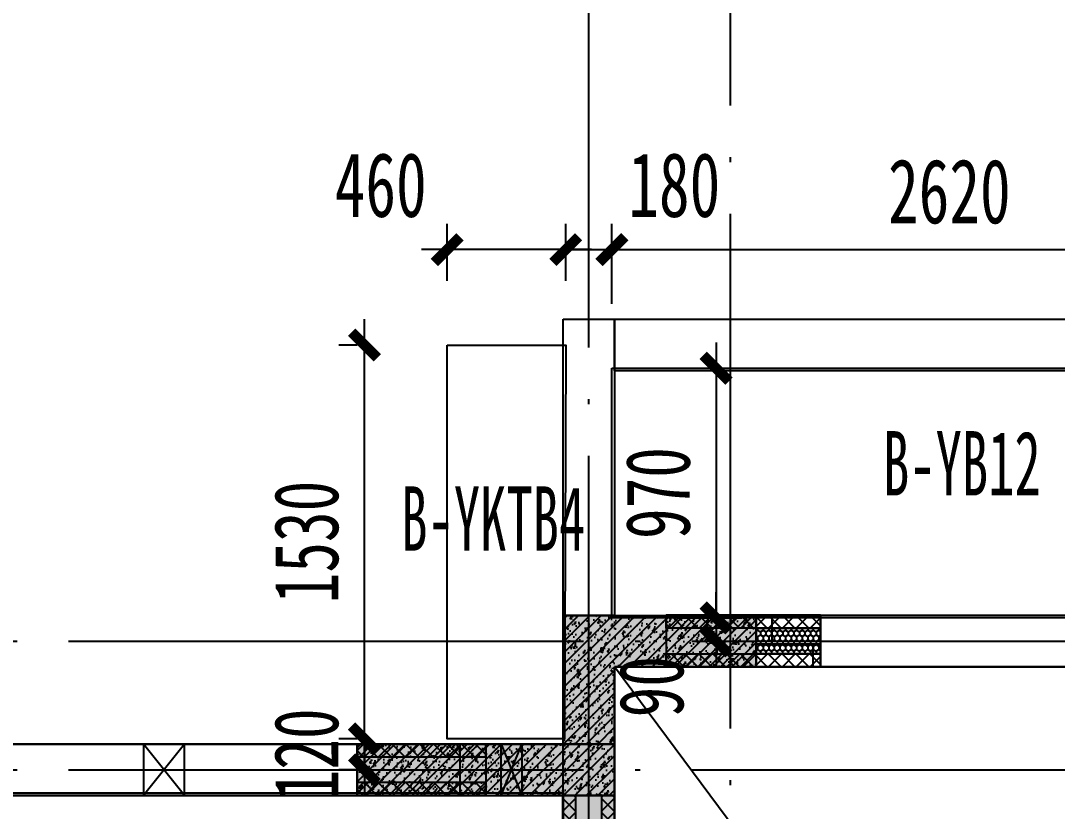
# Model space of a CAD drawing. Extents: x -3200779283 to -8106663, y 659664 to 1123462.
# Drawn here: x -8164206 to -8160181, y 852664 to 855734 of the extents above; entities that cross this region are included whole.
import ezdxf
from ezdxf.enums import TextEntityAlignment as Align

# ---------------------------------------------------------------- set-up
doc = ezdxf.new("R2010")
doc.units = 0
doc.header["$LTSCALE"] = 1000
doc.header["$MEASUREMENT"] = 0
for name, pattern in [('125-墙体$0$CONTINOUS', [0]), ('125-核心筒-标准层$0$CONTINOUS', [0]), ('3#-轴线$0$DOTE', [2.42, 2, -0.2, 0.02, -0.2]), ('3#4#5#$0$DASH', [0.35, 0.25, -0.1]), ('DASH', [0.35, 0.25, -0.1])]:
    doc.linetypes.add(name, pattern=pattern)
doc.layers.get('Defpoints').update_dxf_attribs({"color": 30, "linetype": 'DASH'})
for name, color, linetype in [('125-墙体$0$S-WALL', 40, 'Continuous'), ('125-墙体$0$S-WALL-BEAM', 120, 'Continuous'), ('125-墙体$0$S-WALL-COLU', 252, '125-墙体$0$CONTINOUS'), ('125-墙体$0$S-WALL-COLU-HATC', 16, 'Continuous'), ('125-墙体$0$S-WALL-HATC', 253, 'Continuous'), ('125-墙体$0$提结构条件', 7, 'Continuous'), ('125-墙体$0$暖-首层和标准层暖通套管_TZ$0$H-暖洞-穿梁', 3, 'Continuous'), ('125-核心筒-标准层$0$HATCH', 254, 'Continuous'), ('125-核心筒-标准层$0$S-SLAB-HOLE', 5, 'Continuous'), ('125-核心筒-标准层$0$S-WALL', 40, 'Continuous'), ('125-核心筒-标准层$0$S-WALL-BEAM', 120, 'Continuous'), ('125-核心筒-标准层$0$S-WALL-COLU', 252, '125-核心筒-标准层$0$CONTINOUS'), ('125-核心筒-标准层$0$S-WALL-COLU-HATC', 16, 'Continuous'), ('125-核心筒-标准层$0$S-WALL-HATC', 253, 'Continuous'), ('3#-轴线$0$A-ANNO-DOTE', 10, '3#-轴线$0$DOTE'), ('3#4#5#$0$PC-SLAB', 6, '3#4#5#$0$DASH'), ('3#4#5#$0$S-ANNO-TEXT', 7, 'Continuous'), ('3#4#5#$0$S-DIMS-SLAB', 120, 'Continuous'), ('3#4#5#$0$S-PC-FQ', 4, 'Continuous'), ('3#4#5#$0$S-PC-FQ-WYQ', 4, 'Continuous'), ('3#4#5#$0$S-PC-SLAB', 6, 'Continuous')]:
    doc.layers.add(name, color=color, linetype=linetype)
doc.styles.add('3#4#5#$0$外部参照 1$0$宋体', font='', dxfattribs={"width": 0.8})
doc.styles.add('3#4#5#$0$楷体', font='', dxfattribs={"width": 0.7})
doc.styles.get('3#4#5#$0$外部参照 1$0$宋体').set_extended_font_data('SimSun')
doc.styles.get('3#4#5#$0$楷体').set_extended_font_data('KaiTi_GB2312')
doc.dimstyles.new('3#4#5#$0$TSSD_100_100', dxfattribs={"dimtxt": 250, "dimasz": 100, "dimexe": 100, "dimexo": 250, "dimgap": 100, "dimtad": 1, "dimdec": 0, "dimzin": 0, "dimdsep": 46, "dimtxsty": '3#4#5#$0$楷体', "dimblk": '3#4#5#$0$_ArchTick', "dimcen": 0, "dimdle": 100, "dimclrt": 7, "dimadec": 0, "dimazin": 0, "dimtfac": 1, "dimtdec": 0, "dimtix": 1, "dimtmove": 2, "dimatfit": 3, "dimfxl": 1, "dimtolj": 1, "dimtzin": 0, "dimarcsym": 0})
pattern_1 = [(225, (-650407.22, -531464.02), (26.9407684, -26.9407684), []), (315, (-650407.22, -531464.02), (26.9407684, 26.9407684), [])]
pattern_2 = [(225, (-650407.22, -531614.02), (26.9407684, -26.9407684), []), (315, (-650407.22, -531614.02), (26.9407684, 26.9407684), [])]
pattern_3 = [(269.9942905, (110828.098, 3091305.449), (10.823449013, -18.751078648), [12.5, -25]), (29.9942905, (110828.098, 3091305.449), (10.82718595, 18.748921125), [12.5, -25]), (329.9942905, (110828.098, 3091305.449), (21.650634963, -0.002157522), [-25, 12.5])]

# ---------------------------------------------------------------- blocks, each defined once
blk = doc.blocks.new('3#4#5#$0$B-YNQ2')
at = {"layer": '3#4#5#$0$S-PC-FQ-WYQ'}
h = blk.add_hatch(dxfattribs=at)
h.set_pattern_fill('ANSI37', color=256, scale=12, angle=90)
h.set_pattern_definition([(135, (-988908.033, 837089.835), (-26.9407684, -26.9407684), []), (225, (-988908.033, 837089.835), (26.9407684, -26.9407684), [])])
h.paths.add_polyline_path([(-127105.4, 321688.4), (-127055.4, 321688.4), (-127055.6, 324388.4), (-127105.6, 324388.4)])
h = blk.add_hatch(dxfattribs=at)
h.set_pattern_fill('ANSI37', color=256, scale=12, angle=90)
h.set_pattern_definition([(135, (-988758.033, 837089.835), (-26.9407684, -26.9407684), []), (225, (-988758.033, 837089.835), (26.9407684, -26.9407684), [])])
h.paths.add_polyline_path([(-126955.4, 321688.4), (-126905.4, 321688.4), (-126905.6, 324388.4), (-126955.6, 324388.4)])
for points in [[(-127105.4, 321688.4), (-127055.4, 321688.4), (-127055.6, 324388.4), (-127105.6, 324388.4)], [(-127105.6, 324388.4), (-126905.6, 324388.4), (-126905.4, 321688.4), (-127105.4, 321688.4)], [(-126955.4, 321688.4), (-126905.4, 321688.4), (-126905.6, 324388.4), (-126955.6, 324388.4)]]:
    blk.add_lwpolyline(points, close=True, dxfattribs=at)
blk = doc.blocks.new('3#4#5#$0$B-YWQ2')
at = {"layer": '3#4#5#$0$S-PC-FQ-WYQ'}
h = blk.add_hatch(dxfattribs=at)
h.set_pattern_fill('ANSI37', color=256, scale=12, angle=180)
h.set_pattern_definition([(225, (-657507.18, -531964.03), (26.9407684, -26.9407684), []), (315, (-657507.18, -531964.03), (26.9407684, 26.9407684), [])])
h.paths.add_polyline_path([(-143805.8, 329838.4), (-143805.8, 329888.4), (-144305.8, 329888.4), (-144305.8, 329838.4)])
h = blk.add_hatch(dxfattribs=at)
h.set_pattern_fill('ANSI37', color=256, scale=12, angle=180)
h.set_pattern_definition([(225, (-655807.177, -531964.03), (26.9407684, -26.9407684), []), (315, (-655807.177, -531964.03), (26.9407684, 26.9407684), [])])
h.paths.add_polyline_path([(-141605.8, 329838.4), (-141605.8, 329888.4), (-142605.8, 329888.4), (-142605.8, 329838.4)])
h = blk.add_hatch(dxfattribs=at)
h.set_pattern_fill('ANSI37', color=256, scale=12, angle=180)
h.set_pattern_definition([(225, (-653107.182, -531964.03), (26.9407684, -26.9407684), []), (315, (-653107.182, -531964.03), (26.9407684, 26.9407684), [])])
h.paths.add_polyline_path([(-139605.8, 329838.4), (-139605.8, 329888.4), (-140105.8, 329888.4), (-140105.8, 329838.4)])
h = blk.add_hatch(dxfattribs=at)
h.set_pattern_fill('ANSI37', color=256, scale=12, angle=180)
h.set_pattern_definition([(225, (-657507.18, -532114.03), (26.9407684, -26.9407684), []), (315, (-657507.18, -532114.03), (26.9407684, 26.9407684), [])])
h.paths.add_polyline_path([(-143805.8, 329688.4), (-143805.8, 329738.4), (-144305.8, 329738.4), (-144305.8, 329688.4)])
h = blk.add_hatch(dxfattribs=at)
h.set_pattern_fill('ANSI37', color=256, scale=12, angle=180)
h.set_pattern_definition([(225, (-655807.177, -532114.03), (26.9407684, -26.9407684), []), (315, (-655807.177, -532114.03), (26.9407684, 26.9407684), [])])
h.paths.add_polyline_path([(-141605.8, 329688.4), (-141605.8, 329738.4), (-142605.8, 329738.4), (-142605.8, 329688.4)])
h = blk.add_hatch(dxfattribs=at)
h.set_pattern_fill('ANSI37', color=256, scale=12, angle=180)
h.set_pattern_definition([(225, (-653107.182, -532114.03), (26.9407684, -26.9407684), []), (315, (-653107.182, -532114.03), (26.9407684, 26.9407684), [])])
h.paths.add_polyline_path([(-139605.8, 329688.4), (-139605.8, 329738.4), (-140105.8, 329738.4), (-140105.8, 329688.4)])
for points in [[(-143805.8, 329838.4), (-143805.8, 329888.4), (-144305.8, 329888.4), (-144305.8, 329838.4)], [(-144305.8, 329688.4), (-144305.8, 329888.4), (-143805.8, 329888.4), (-143805.8, 329688.4)], [(-143805.8, 329888.4), (-142605.8, 329888.4), (-142605.8, 329688.4), (-143805.8, 329688.4)], [(-141605.8, 329838.4), (-141605.8, 329888.4), (-142605.8, 329888.4), (-142605.8, 329838.4)], [(-142605.8, 329688.4), (-142605.8, 329888.4), (-141605.8, 329888.4), (-141605.8, 329688.4)], [(-141605.8, 329888.4), (-140105.8, 329888.4), (-140105.8, 329688.4), (-141605.8, 329688.4)], [(-139605.8, 329838.4), (-139605.8, 329888.4), (-140105.8, 329888.4), (-140105.8, 329838.4)], [(-140105.8, 329688.4), (-140105.8, 329888.4), (-139605.8, 329888.4), (-139605.8, 329688.4)], [(-143805.8, 329688.4), (-143805.8, 329738.4), (-144305.8, 329738.4), (-144305.8, 329688.4)], [(-141605.8, 329688.4), (-141605.8, 329738.4), (-142605.8, 329738.4), (-142605.8, 329688.4)], [(-139605.8, 329688.4), (-139605.8, 329738.4), (-140105.8, 329738.4), (-140105.8, 329688.4)]]:
    blk.add_lwpolyline(points, close=True, dxfattribs=at)
blk = doc.blocks.new('3#4#5#$0$B-YWQ3')
at = {"layer": '3#4#5#$0$S-PC-FQ'}
h = blk.add_hatch(dxfattribs=at)
h.set_pattern_fill('HONEY', color=6, scale=100, angle=-90.0057)
h.set_pattern_definition(pattern_3)
h.paths.add_polyline_path([(-138306, 330338.4), (-138306, 330238.4), (-138556, 330238.4), (-138556, 330338.4)])
h = blk.add_hatch(dxfattribs=at)
h.set_pattern_fill('HONEY', color=6, scale=100, angle=-90.0057)
h.set_pattern_definition(pattern_3)
h.paths.add_polyline_path([(-137306, 330338.4), (-137306, 330238.4), (-137056, 330238.4), (-137056, 330338.4)])
at = {"layer": '3#4#5#$0$S-PC-FQ-WYQ'}
h = blk.add_hatch(dxfattribs=at)
h.set_pattern_fill('ANSI37', color=256, scale=12, angle=180)
h.set_pattern_definition(pattern_1)
h.paths.add_polyline_path([(-138905.8, 330388.4), (-138905.8, 330338.4), (-138306, 330338.4), (-138306, 330388.4)])
h = blk.add_hatch(dxfattribs=at)
h.set_pattern_fill('ANSI37', color=256, scale=12, angle=180)
h.set_pattern_definition(pattern_1)
h.paths.add_polyline_path([(-136705.8, 330338.4), (-136705.8, 330388.4), (-137306, 330388.4), (-137306, 330338.4)])
h = blk.add_hatch(dxfattribs=at)
h.set_pattern_fill('ANSI37', color=256, scale=12, angle=180)
h.set_pattern_definition(pattern_2)
h.paths.add_polyline_path([(-138905.8, 330238.4), (-138905.8, 330188.4), (-138306, 330188.4), (-138306, 330238.4)])
h = blk.add_hatch(dxfattribs=at)
h.set_pattern_fill('ANSI37', color=256, scale=12, angle=180)
h.set_pattern_definition(pattern_2)
h.paths.add_polyline_path([(-136705.8, 330188.4), (-136705.8, 330238.4), (-137306, 330238.4), (-137306, 330188.4)])
at = {"layer": '3#4#5#$0$S-PC-FQ', "color": 6}
for points in [[(-138306, 330338.4), (-138306, 330238.4), (-138556, 330238.4), (-138556, 330338.4)], [(-137306, 330338.4), (-137306, 330238.4), (-137056, 330238.4), (-137056, 330338.4)]]:
    blk.add_lwpolyline(points, close=True, dxfattribs=at)
at = {"layer": '3#4#5#$0$S-PC-FQ-WYQ'}
for points in [[(-138905.8, 330338.4), (-138905.8, 330388.4), (-138306, 330388.4), (-138306, 330338.4)], [(-138306, 330188.4), (-138306, 330388.4), (-138905.8, 330388.4), (-138905.8, 330188.4)], [(-138306, 330388.4), (-137306, 330388.4), (-137306, 330188.4), (-138306, 330188.4)], [(-136705.8, 330338.4), (-136705.8, 330388.4), (-137306, 330388.4), (-137306, 330338.4)], [(-137306, 330188.4), (-137306, 330388.4), (-136705.8, 330388.4), (-136705.8, 330188.4)], [(-138905.8, 330188.4), (-138905.8, 330238.4), (-138306, 330238.4), (-138306, 330188.4)], [(-136705.8, 330188.4), (-136705.8, 330238.4), (-137306, 330238.4), (-137306, 330188.4)]]:
    blk.add_lwpolyline(points, close=True, dxfattribs=at)
blk = doc.blocks.new('3#4#5#$0$A$C53EF3948')
at = {"layer": '3#4#5#$0$S-PC-FQ-WYQ'}
for name, p in [('3#4#5#$0$B-YWQ3', (148006, -329888.4)), ('3#4#5#$0$B-YWQ2', (148006, -329888.4)), ('3#4#5#$0$B-YNQ2', (135805.2, -324588.6))]:
    blk.add_blockref(name, p, dxfattribs=at)
blk = doc.blocks.new('3#4#5#$0$ban111')
at = {"layer": '3#4#5#$0$S-PC-SLAB'}
blk.add_lwpolyline([(-225932, 409965), (-225932, 412985), (-223232, 412985), (-223232, 409965)], close=True, dxfattribs=at)
blk = doc.blocks.new('3#4#5#$0$5#')
at = {"layer": '3#4#5#$0$S-ANNO-TEXT'}
blk.add_blockref('3#4#5#$0$ban111', (378828.8, -247399.9), dxfattribs=at)
blk = doc.blocks.new('3#4#5#$0$_ArchTick')
at = {"color": 0, "linetype": 'ByBlock', "const_width": 0.4}
blk.add_lwpolyline([(-0.5, -0.5), (0.5, 0.5)], dxfattribs=at)
blk = doc.blocks.new('*D1014')
at = {"layer": '3#4#5#$0$S-DIMS-SLAB', "color": 0, "lineweight": -2, "transparency": 16777216}
for p, q in [((152423.2, 167575), (152423.2, 167795.8)), ((152883.6, 167575), (152883.6, 167795.8)), ((152983.6, 167695.8), (152323.2, 167695.8))]:
    blk.add_line(p, q, dxfattribs=at)
at = {"layer": 'Defpoints', "color": 0, "transparency": 16777216}
for p in [(152423.2, 167695.8), (152423.2, 167325), (152883.6, 167325)]:
    blk.add_point(p, dxfattribs=at)
at = {"layer": '3#4#5#$0$S-DIMS-SLAB', "color": 0, "lineweight": -2, "transparency": 16777216, "xscale": 100, "yscale": 100, "zscale": 100, "rotation": 180}
blk.add_blockref('3#4#5#$0$_ArchTick', (152423.2, 167695.8), dxfattribs=at)
at = {"layer": '3#4#5#$0$S-DIMS-SLAB', "color": 0, "lineweight": -2, "transparency": 16777216, "xscale": 100, "yscale": 100, "zscale": 100}
blk.add_blockref('3#4#5#$0$_ArchTick', (152883.6, 167695.8), dxfattribs=at)
at = {"layer": '3#4#5#$0$S-DIMS-SLAB', "color": 7, "transparency": 16777216, "insert": (152165.1, 167945.8), "char_height": 250, "attachment_point": 5, "style": '3#4#5#$0$楷体'}
blk.add_mtext('\\A1;460', dxfattribs=at)
blk = doc.blocks.new('*D1016')
at = {"layer": '3#4#5#$0$S-DIMS-SLAB', "color": 0, "lineweight": -2, "transparency": 16777216}
for p, q in [((152102, 165694.9), (152102, 167425)), ((152073.4, 167325), (152002, 167325)), ((152073.4, 165794.9), (152002, 165794.9))]:
    blk.add_line(p, q, dxfattribs=at)
at = {"layer": 'Defpoints', "color": 0, "transparency": 16777216}
for p in [(152102, 167325), (152323.4, 167325), (152323.4, 165794.9)]:
    blk.add_point(p, dxfattribs=at)
at = {"layer": '3#4#5#$0$S-DIMS-SLAB', "color": 0, "lineweight": -2, "transparency": 16777216, "xscale": 100, "yscale": 100, "zscale": 100}
for p, rotation in [((152102, 167325), 90), ((152102, 165794.9), 270)]:
    blk.add_blockref('3#4#5#$0$_ArchTick', p, dxfattribs=dict(at, rotation=rotation))
at = {"layer": '3#4#5#$0$S-DIMS-SLAB', "color": 7, "transparency": 16777216, "insert": (151877, 166559.9), "char_height": 250, "attachment_point": 5, "rotation": 90, "style": '3#4#5#$0$楷体'}
blk.add_mtext('\\A1;1530', dxfattribs=at)
blk = doc.blocks.new('*D1072')
at = {"layer": '3#4#5#$0$S-DIMS-SLAB', "color": 0, "lineweight": -2, "transparency": 16777216}
for p, q in [((152102, 165794.9), (152102, 165894.9)), ((152073.4, 165794.9), (152002, 165794.9)), ((152102, 165794.9), (152102, 165675.1)), ((152073.4, 165675.1), (152002, 165675.1)), ((152102, 165675.1), (152102, 165575.1))]:
    blk.add_line(p, q, dxfattribs=at)
at = {"layer": 'Defpoints', "color": 0, "transparency": 16777216}
for p in [(152323.4, 165794.9), (152102, 165675.1), (152323.4, 165675.1)]:
    blk.add_point(p, dxfattribs=at)
at = {"layer": '3#4#5#$0$S-DIMS-SLAB', "color": 0, "lineweight": -2, "transparency": 16777216, "xscale": 100, "yscale": 100, "zscale": 100}
for p, rotation in [((152102, 165794.9), 270), ((152102, 165675.1), 90)]:
    blk.add_blockref('3#4#5#$0$_ArchTick', p, dxfattribs=dict(at, rotation=rotation))
at = {"layer": '3#4#5#$0$S-DIMS-SLAB', "color": 7, "transparency": 16777216, "insert": (151877, 165735), "char_height": 250, "attachment_point": 5, "rotation": 90, "style": '3#4#5#$0$楷体'}
blk.add_mtext('\\A1;120', dxfattribs=at)
blk = doc.blocks.new('3#4#5#$0$悬挑板-北侧')
at = {"layer": '3#4#5#$0$S-PC-SLAB'}
for points in [[(-262899.7, 92469.9), (-262439.3, 92469.9), (-262444.4, 90939.8), (-262899.7, 90939.8)], [(-259459.5, 92469.9), (-258399.8, 92469.9), (-258399.8, 90939.9), (-259459.5, 90939.9)], [(-262259.5, 92379.9), (-259639.3, 92379.9), (-259639.3, 91409.9), (-262259.5, 91409.9)]]:
    blk.add_lwpolyline(points, close=True, dxfattribs=at)
blk = doc.blocks.new('*D1079')
at = {"layer": '3#4#5#$0$S-DIMS-SLAB', "color": 0, "lineweight": -2, "transparency": 16777216}
for p, q in [((152883.6, 167574.9), (152883.6, 167795.8)), ((153063.4, 167485), (153063.4, 167795.8)), ((152883.6, 167695.8), (152783.6, 167695.8)), ((152883.6, 167695.8), (153063.4, 167695.8)), ((153063.4, 167695.8), (153163.4, 167695.8))]:
    blk.add_line(p, q, dxfattribs=at)
at = {"layer": 'Defpoints', "color": 0, "transparency": 16777216}
for p in [(153063.4, 167695.8), (152883.6, 167324.9), (153063.4, 167235)]:
    blk.add_point(p, dxfattribs=at)
at = {"layer": '3#4#5#$0$S-DIMS-SLAB', "color": 0, "lineweight": -2, "transparency": 16777216, "xscale": 100, "yscale": 100, "zscale": 100}
blk.add_blockref('3#4#5#$0$_ArchTick', (152883.6, 167695.8), dxfattribs=at)
at = {"layer": '3#4#5#$0$S-DIMS-SLAB', "color": 0, "lineweight": -2, "transparency": 16777216, "xscale": 100, "yscale": 100, "zscale": 100, "rotation": 180}
blk.add_blockref('3#4#5#$0$_ArchTick', (153063.4, 167695.8), dxfattribs=at)
at = {"layer": '3#4#5#$0$S-DIMS-SLAB', "color": 7, "transparency": 16777216, "insert": (153305.3, 167945.8), "char_height": 250, "attachment_point": 5, "style": '3#4#5#$0$楷体'}
blk.add_mtext('\\A1;180', dxfattribs=at)
blk = doc.blocks.new('*D1080')
at = {"layer": '3#4#5#$0$S-DIMS-SLAB', "color": 0, "lineweight": -2, "transparency": 16777216}
for p, q in [((153063.4, 167485), (153063.4, 167795.8)), ((155683.6, 167485), (155683.6, 167795.8)), ((152963.4, 167695.8), (155783.6, 167695.8))]:
    blk.add_line(p, q, dxfattribs=at)
at = {"layer": 'Defpoints', "color": 0, "transparency": 16777216}
for p in [(155683.6, 167695.8), (153063.4, 167235), (155683.6, 167235)]:
    blk.add_point(p, dxfattribs=at)
at = {"layer": '3#4#5#$0$S-DIMS-SLAB', "color": 0, "lineweight": -2, "transparency": 16777216, "xscale": 100, "yscale": 100, "zscale": 100, "rotation": 180}
blk.add_blockref('3#4#5#$0$_ArchTick', (153063.4, 167695.8), dxfattribs=at)
at = {"layer": '3#4#5#$0$S-DIMS-SLAB', "color": 0, "lineweight": -2, "transparency": 16777216, "xscale": 100, "yscale": 100, "zscale": 100}
blk.add_blockref('3#4#5#$0$_ArchTick', (155683.6, 167695.8), dxfattribs=at)
at = {"layer": '3#4#5#$0$S-DIMS-SLAB', "color": 7, "transparency": 16777216, "insert": (154373.5, 167920.8), "char_height": 250, "attachment_point": 5, "style": '3#4#5#$0$楷体'}
blk.add_mtext('\\A1;2620', dxfattribs=at)
blk = doc.blocks.new('*D1082')
at = {"layer": '3#4#5#$0$S-DIMS-SLAB', "color": 0, "lineweight": -2, "transparency": 16777216}
for p, q in [((153467.6, 167335), (153467.6, 166165)), ((153313.4, 167235), (153567.6, 167235)), ((153313.4, 166265), (153567.6, 166265))]:
    blk.add_line(p, q, dxfattribs=at)
at = {"layer": 'Defpoints', "color": 0, "transparency": 16777216}
for p in [(153063.4, 167235), (153063.4, 166265), (153467.6, 166265)]:
    blk.add_point(p, dxfattribs=at)
at = {"layer": '3#4#5#$0$S-DIMS-SLAB', "color": 0, "lineweight": -2, "transparency": 16777216, "xscale": 100, "yscale": 100, "zscale": 100}
for p, rotation in [((153467.6, 167235), 90), ((153467.6, 166265), 270)]:
    blk.add_blockref('3#4#5#$0$_ArchTick', p, dxfattribs=dict(at, rotation=rotation))
at = {"layer": '3#4#5#$0$S-DIMS-SLAB', "color": 7, "transparency": 16777216, "insert": (153242.6, 166750), "char_height": 250, "attachment_point": 5, "rotation": 90, "style": '3#4#5#$0$楷体'}
blk.add_mtext('\\A1;970', dxfattribs=at)
blk = doc.blocks.new('*D1083')
at = {"layer": '3#4#5#$0$S-DIMS-SLAB', "color": 0, "lineweight": -2, "transparency": 16777216}
for p, q in [((153467.6, 166265), (153467.6, 166365)), ((153313.4, 166265), (153567.6, 166265)), ((153467.6, 166265), (153467.6, 166175.1)), ((153467.6, 166175.1), (153467.6, 166075.1)), ((153523, 166175.1), (153567.6, 166175.1))]:
    blk.add_line(p, q, dxfattribs=at)
at = {"layer": 'Defpoints', "color": 0, "transparency": 16777216}
for p in [(153063.4, 166265), (153273, 166175.1), (153467.6, 166175.1)]:
    blk.add_point(p, dxfattribs=at)
at = {"layer": '3#4#5#$0$S-DIMS-SLAB', "color": 0, "lineweight": -2, "transparency": 16777216, "xscale": 100, "yscale": 100, "zscale": 100}
for p, rotation in [((153467.6, 166265), 270), ((153467.6, 166175.1), 90)]:
    blk.add_blockref('3#4#5#$0$_ArchTick', p, dxfattribs=dict(at, rotation=rotation))
at = {"layer": '3#4#5#$0$S-DIMS-SLAB', "color": 7, "transparency": 16777216, "insert": (153217.6, 165997.8), "char_height": 250, "attachment_point": 5, "rotation": 90, "style": '3#4#5#$0$楷体'}
blk.add_mtext('\\A1;90', dxfattribs=at)
blk = doc.blocks.new('125-墙体$0$tretyyt')
at = {"layer": '125-墙体$0$暖-首层和标准层暖通套管_TZ$0$H-暖洞-穿梁', "color": 5}
for p, q in [((52498, 59279.6), (52298, 59359.6)), ((52298, 59279.6), (52498, 59359.6))]:
    blk.add_line(p, q, dxfattribs=at)
blk.add_lwpolyline([(52498, 59279.6), (52498, 59359.6), (52298, 59359.6), (52298, 59279.6)], close=True, dxfattribs=at)
blk = doc.blocks.new('125-墙体$0$rtret')
at = {"layer": '125-墙体$0$暖-首层和标准层暖通套管_TZ$0$H-暖洞-穿梁', "color": 3}
for p, q in [((53777.5, 61921.5), (53618.5, 61721.5)), ((53777.5, 61721.5), (53618.5, 61921.5))]:
    blk.add_line(p, q, dxfattribs=at)
blk.add_lwpolyline([(53777.5, 61921.5), (53618.5, 61921.5), (53618.5, 61721.5), (53777.5, 61721.5)], close=True, dxfattribs=at)
blk = doc.blocks.new('125-墙体$0$she')
at = {"layer": '125-墙体$0$提结构条件'}
blk.add_blockref('125-墙体$0$rtret', (-46648, -61821.5), dxfattribs=at)
at = {"layer": '125-墙体$0$提结构条件', "xscale": -1, "rotation": 270}
blk.add_blockref('125-墙体$0$tretyyt', (-50919.6, -52398), dxfattribs=at)
blk = doc.blocks.new('125-墙体')
at = {"layer": '125-墙体$0$S-WALL-COLU-HATC'}
h = blk.add_hatch(dxfattribs=at)
h.set_pattern_fill('AR-CONC', color=256, scale=10)
h.set_pattern_definition([(50, (29394.36, -241007.814), (71.726018, -6.275213), [7.5, -82.5]), (355, (29394.36, -241007.814), (-13.875133, 75.219213), [6, -66]), (100.4514, (29400.34, -241008.34), (57.850938, 68.943954), [6.37402, -70.114211]), (46.1842, (29394.36, -240987.81), (106.724105, -16.5519), [11.25, -123.75]), (96.6356, (29403.26, -240989.19), (93.46627, 97.411787), [9.56103, -105.1713]), (351.1842, (29394.36, -240987.81), (93.466195, 97.41186), [9, -99]), (21, (29404.36, -240992.814), (59.690705, -40.261889), [7.5, -82.5]), (326, (29404.36, -240992.814), (24.331533, 72.515005), [6, -66]), (71.4514, (29409.34, -240996.17), (84.022263, 32.25305), [6.37402, -70.114211]), (37.5, (29394.362, -241007.814), (1.2159855, 33.2893854), [0, -65.2, 0, -67, 0, -66.25]), (7.5, (29394.362, -241007.814), (26.306954, 39.441171), [0, -38.2, 0, -63.7, 0, -25.25]), (327.5, (29372.062, -241007.814), (53.3822436, -2.2554872), [0, -25, 0, -78, 0, -103.5]), (317.5, (29362.062, -241007.814), (58.318617, 10.010498), [0, -32.5, 0, -51.8, 0, -73.5])])
h.paths.add_polyline_path([(8200, -100), (8200, 100), (7800, 100), (7800, -100)])
h = blk.add_hatch(dxfattribs=at)
h.set_pattern_fill('ANSI31', color=256, scale=250, style=0)
h.set_pattern_definition([(45, (29394.362, -241007.814), (-22.097087, 22.097087), [])])
h.paths.add_polyline_path([(8200, 100), (8200, -100), (7800, -100), (7800, 100)])
at = {"layer": '125-墙体$0$S-WALL-HATC'}
blk.add_hatch(color=256, dxfattribs=at).paths.add_polyline_path([(8600, -100), (8600, 100), (7800, 100), (7800, -100)])
at = {"layer": '125-墙体$0$S-WALL'}
blk.add_lwpolyline([(8600, -100), (8600, 100), (7800, 100), (7800, -100), (8600, -100)], close=True, dxfattribs=at)
at = {"layer": '125-墙体$0$S-WALL-BEAM'}
blk.add_lwpolyline([(6300, 100), (6300, -100), (7800, -100), (7800, 100)], close=True, dxfattribs=at)
at = {"layer": '125-墙体$0$S-WALL-COLU', "lineweight": -2}
blk.add_lwpolyline([(8200, -100), (8200, 100), (7800, 100), (7800, -100)], close=True, dxfattribs=at)
blk.add_blockref('125-墙体$0$she', (0, 0))
blk = doc.blocks.new('125-核心筒-标准层')
at = {"layer": '125-核心筒-标准层$0$HATCH'}
h = blk.add_hatch(dxfattribs=at)
h.set_pattern_fill('BRICK1', color=256, scale=20, style=0)
h.set_pattern_definition([(0, (-47688.61, -30845.9), (0, 160), []), (90, (-47688.61, -30845.9), (-160, 160), [160, -160])])
h.paths.add_polyline_path([(-850, 7500), (-1100, 7500), (-1100, 7700), (-850, 7700)])
at = {"layer": '125-核心筒-标准层$0$S-WALL-COLU-HATC'}
h = blk.add_hatch(dxfattribs=at)
h.set_pattern_fill('AR-CONC', color=256, scale=10)
h.set_pattern_definition([(50, (13887.05, -232995.61), (71.726018, -6.275213), [7.5, -82.5]), (355, (13887.05, -232995.61), (-13.875133, 75.219213), [6, -66]), (100.4514, (13893.03, -232996.135), (57.850938, 68.943954), [6.37402, -70.114211]), (46.1842, (13887.05, -232975.61), (106.724105, -16.5519), [11.25, -123.75]), (96.6356, (13895.95, -232976.99), (93.46627, 97.411787), [9.56103, -105.1713]), (351.1842, (13887.05, -232975.61), (93.466195, 97.41186), [9, -99]), (21, (13897.05, -232980.61), (59.690705, -40.261889), [7.5, -82.5]), (326, (13897.05, -232980.61), (24.331533, 72.515005), [6, -66]), (71.4514, (13902.03, -232983.97), (84.022263, 32.25305), [6.37402, -70.114211]), (37.5, (13887.052, -232995.612), (1.2159855, 33.2893854), [0, -65.2, 0, -67, 0, -66.25]), (7.5, (13887.052, -232995.612), (26.306954, 39.441171), [0, -38.2, 0, -63.7, 0, -25.25]), (327.5, (13864.752, -232995.612), (53.3822436, -2.2554872), [0, -25, 0, -78, 0, -103.5]), (317.5, (13854.752, -232995.612), (58.318617, 10.010498), [0, -32.5, 0, -51.8, 0, -73.5])])
h.paths.add_polyline_path([(-1650, 7500), (-1650, 7200), (-1850, 7200), (-1850, 7700), (-1100, 7700), (-1100, 7500)])
h = blk.add_hatch(dxfattribs=at)
h.set_pattern_fill('ANSI31', color=256, scale=250, style=0)
h.set_pattern_definition([(45, (13887.052, -232995.612), (-22.097087, 22.097087), [])])
h.paths.add_polyline_path([(-1650, 7500), (-1650, 7200), (-1850, 7200), (-1850, 7700), (-1100, 7700), (-1100, 7500)])
h = blk.add_hatch(dxfattribs=at)
h.set_pattern_fill('AR-CONC', color=256, scale=10)
h.set_pattern_definition([(50, (13587.05, -233495.61), (71.726018, -6.275213), [7.5, -82.5]), (355, (13587.05, -233495.61), (-13.875133, 75.219213), [6, -66]), (100.4514, (13593.03, -233496.135), (57.850938, 68.943954), [6.37402, -70.114211]), (46.1842, (13587.05, -233475.61), (106.724105, -16.5519), [11.25, -123.75]), (96.6356, (13595.95, -233476.99), (93.46627, 97.411787), [9.56103, -105.1713]), (351.1842, (13587.05, -233475.61), (93.466195, 97.41186), [9, -99]), (21, (13597.05, -233480.61), (59.690705, -40.261889), [7.5, -82.5]), (326, (13597.05, -233480.61), (24.331533, 72.515005), [6, -66]), (71.4514, (13602.03, -233483.97), (84.022263, 32.25305), [6.37402, -70.114211]), (37.5, (13587.053, -233495.612), (1.2159855, 33.2893854), [0, -65.2, 0, -67, 0, -66.25]), (7.5, (13587.053, -233495.612), (26.306954, 39.441171), [0, -38.2, 0, -63.7, 0, -25.25]), (327.5, (13564.753, -233495.612), (53.3822436, -2.2554872), [0, -25, 0, -78, 0, -103.5]), (317.5, (13554.753, -233495.612), (58.318617, 10.010498), [0, -32.5, 0, -51.8, 0, -73.5])])
h.paths.add_polyline_path([(-1950, 7000), (-1950, 7000), (-2250, 6998.8), (-2250, 7198.8), (-1650, 7200), (-1650, 7000)])
h = blk.add_hatch(dxfattribs=at)
h.set_pattern_fill('ANSI31', color=256, scale=250, style=0)
h.set_pattern_definition([(45, (13587.053, -233495.612), (-22.097087, 22.097087), [])])
h.paths.add_polyline_path([(-1950, 7000), (-1950, 7000), (-2250, 6998.8), (-2250, 7198.8), (-1650, 7200), (-1650, 7000)])
at = {"layer": '125-核心筒-标准层$0$S-WALL-HATC'}
for points in [[(-1850, 7700), (-1650, 7500), (-1100, 7500), (-1100, 7700)], [(-1850, 7100), (-1650, 7100), (-1650, 7500), (-1850, 7700), (-1850, 7200)], [(-1850, 6634.3), (-1650, 6634.3), (-1650, 7100), (-1850, 7100), (-1850, 7000)]]:
    blk.add_hatch(color=256, dxfattribs=at).paths.add_polyline_path(points)
at = {"layer": '125-核心筒-标准层$0$S-SLAB-HOLE'}
blk.add_lwpolyline([(950, 4000), (-1650, 7500)], dxfattribs=at)
at = {"layer": '125-核心筒-标准层$0$S-WALL'}
for p, q in [((-1850, 7700), (-998.9, 7700)), ((-1850, 6634.3), (-1850, 7700)), ((-1650, 7500), (-998.9, 7500)), ((-1650, 7100), (-1650, 7500)), ((-1650, 6634.3), (-1650, 7100))]:
    blk.add_line(p, q, dxfattribs=at)
blk.add_lwpolyline([(-850, 7500), (-1100, 7500), (-1100, 7700), (-850, 7700)], close=True, dxfattribs=at)
at = {"layer": '125-核心筒-标准层$0$S-WALL-BEAM'}
for points in [[(-1850, 8850), (-1650, 8850), (-1650, 7700), (-1850, 7700)], [(-1650, 8650), (-1650, 8850), (950, 8850), (950, 8650)], [(400, 7500), (400, 7700), (-1100, 7700), (-1100, 7500)]]:
    blk.add_lwpolyline(points, close=True, dxfattribs=at)
at = {"layer": '125-核心筒-标准层$0$S-WALL-COLU', "linetype": 'ByBlock'}
for points in [[(-1650, 7500), (-1650, 7200), (-1850, 7200), (-1850, 7700), (-1100, 7700), (-1100, 7500), (-1650, 7500)], [(-1950, 7000), (-1950, 7000), (-2250, 6998.8), (-2250, 7198.8), (-1650, 7200), (-1650, 7000), (-1950, 7000)]]:
    blk.add_lwpolyline(points, dxfattribs=at)
blk = doc.blocks.new('3#-轴线')
at = {"layer": '3#-轴线$0$A-ANNO-DOTE'}
for points in [[(8700, -3200), (8700, 5500)], [(9250, -7100), (9250, 5500)], [(-3000, 500), (44800, 500)], [(-3000, 0), (44800, 0)]]:
    blk.add_lwpolyline(points, dxfattribs=at)
blk = doc.blocks.new('3#4#5#$0$3#奇数层顶悬挑板')
at = {"layer": '3#4#5#$0$S-PC-SLAB'}
blk.add_blockref('3#4#5#$0$悬挑板-北侧', (415322.9, 74855.1), dxfattribs=at)
at = {"layer": '3#4#5#$0$PC-SLAB', "linetype": 'ByBlock', "style": '3#4#5#$0$外部参照 1$0$宋体', "width": 0.6}
blk.add_text('B-YB12', height=250, dxfattribs=at).set_placement((154422.2, 166865.7), align=Align.MIDDLE)
blk.add_text('B-YKTB4', height=250, rotation=360, dxfattribs=at).set_placement((152602.2, 166651.1), align=Align.MIDDLE)
at = {"layer": '3#4#5#$0$S-DIMS-SLAB'}
for base, p1, p2, picture, middle in [((152423.2, 167695.8), (152883.6, 167325), (152423.2, 167325), '*D1014', (152165.1, 167945.8)), ((153063.4, 167695.8), (152883.6, 167324.9), (153063.4, 167235), '*D1079', (153305.3, 167945.8))]:
    dim = blk.add_linear_dim(base=base, p1=p1, p2=p2, dimstyle='3#4#5#$0$TSSD_100_100', dxfattribs=at)
    dim.commit()
    dim.dimension.update_dxf_attribs({"geometry": picture, "text_midpoint": middle, "dimtype": 128})
dim = blk.add_linear_dim(base=(155683.6, 167695.8), p1=(153063.4, 167235), p2=(155683.6, 167235), dimstyle='3#4#5#$0$TSSD_100_100', dxfattribs=at)
dim.commit()
dim.dimension.update_dxf_attribs({"geometry": '*D1080', "text_midpoint": (154373.5, 167920.8)})
for base, p1, p2, picture, middle in [((152102, 167325), (152323.4, 165794.9), (152323.4, 167325), '*D1016', (151877, 166559.9)), ((153467.6, 166265), (153063.4, 167235), (153063.4, 166265), '*D1082', (153242.6, 166750)), ((152102, 165675.1), (152323.4, 165794.9), (152323.4, 165675.1), '*D1072', (151877, 165735))]:
    dim = blk.add_linear_dim(base=base, p1=p1, p2=p2, angle=90, dimstyle='3#4#5#$0$TSSD_100_100', dxfattribs=at)
    dim.commit()
    dim.dimension.update_dxf_attribs({"geometry": picture, "text_midpoint": middle})
dim = blk.add_linear_dim(base=(153467.6, 166175.1), p1=(153063.4, 166265), p2=(153273, 166175.1), angle=90, dimstyle='3#4#5#$0$TSSD_100_100', dxfattribs=at)
dim.commit()
dim.dimension.update_dxf_attribs({"geometry": '*D1083', "text_midpoint": (153217.6, 165997.8), "dimtype": 128})

msp = doc.modelspace()

# ---------------------------------------------------------------- block references
for name, p in [('3#-轴线', (-8170700.4, 852824.6)), ('125-核心筒-标准层', (-8160250.4, 845724.6)), ('125-墙体', (-8170700.4, 852824.6))]:
    msp.add_blockref(name, p)
at = {"layer": '3#4#5#$0$S-ANNO-TEXT'}
msp.add_blockref('3#4#5#$0$A$C53EF3948', (-8170800.4, 852924.8), dxfattribs=at)
at = {"layer": '3#4#5#$0$S-PC-SLAB'}
for name, p in [('3#4#5#$0$5#', (-8317697.2, 687149.8)), ('3#4#5#$0$3#奇数层顶悬挑板', (-8314973.6, 687149.6))]:
    msp.add_blockref(name, p, dxfattribs=at)

doc.saveas('drawing.dxf')
